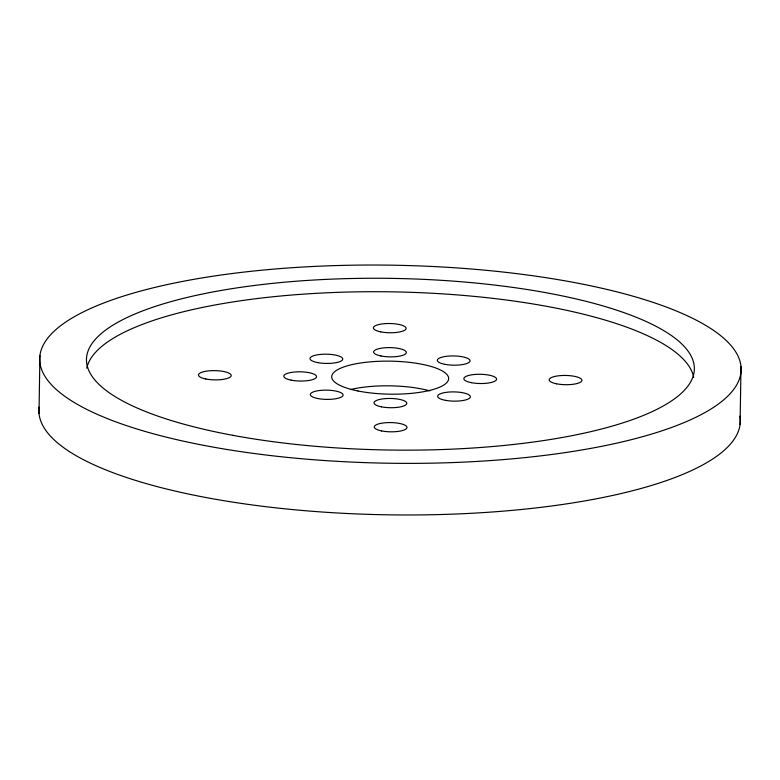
<?xml version="1.0" encoding="UTF-8"?>
<svg xmlns="http://www.w3.org/2000/svg" width="780" height="780" viewBox="0 0 780 780"><rect width="100%" height="100%" fill="white"/><g stroke="black" fill="none" stroke-linecap="round" stroke-linejoin="round"><path stroke-width="1.17" d="M39 413.332L39.926 355.524M740.074 424.476L741 366.668M350.581 389.532A58.461 16.507 0.9 0 1 429.712 390.848M739.918 416.179A350.756 99.031 0.9 0 1 391.472 514.868A350.756 99.031 0.9 0 1 39.117 407.111M86.785 368.15A303.985 85.829 0.9 0 1 391.17 291.837A303.985 85.829 0.9 0 1 693.712 377.471M357.971 390.975A58.461 16.507 0.9 0 0 448.539 379.499A58.461 16.507 0.9 0 0 364.075 362.515A58.461 16.507 0.9 0 0 357.971 390.975M381.401 406.819A16.37 4.622 0.9 0 0 406.76 403.601A16.37 4.622 0.9 0 0 383.107 398.843A16.37 4.622 0.9 0 0 381.401 406.819M445.419 400.325A16.37 4.622 0.9 0 0 470.369 396.883A16.37 4.622 0.9 0 0 446.238 392.34A16.37 4.622 0.9 0 0 445.419 400.325M471.188 382.629A16.37 4.622 0.9 0 0 496.548 379.411A16.37 4.622 0.9 0 0 472.894 374.663A16.37 4.622 0.9 0 0 471.188 382.629M445.097 364.367A16.37 4.622 0.9 0 0 470.048 360.925A16.37 4.622 0.9 0 0 445.916 356.382A16.37 4.622 0.9 0 0 445.097 364.367M380.942 355.963A16.37 4.622 0.9 0 0 406.302 352.755A16.37 4.622 0.9 0 0 382.648 347.997A16.37 4.622 0.9 0 0 380.942 355.963M317.791 362.622A16.37 4.622 0.9 0 0 342.742 359.18A16.37 4.622 0.9 0 0 318.61 354.627A16.37 4.622 0.9 0 0 317.791 362.622M291.154 380.152A16.37 4.622 0.9 0 0 316.514 376.945A16.37 4.622 0.9 0 0 292.861 372.187A16.37 4.622 0.9 0 0 291.154 380.152M318.113 398.58A16.37 4.622 0.9 0 0 343.064 395.138A16.37 4.622 0.9 0 0 318.932 390.585A16.37 4.622 0.9 0 0 318.113 398.58M204.067 445.419A350.756 99.031 0.9 0 0 740.883 372.889A350.756 99.031 0.9 0 0 226.258 274.306A350.756 99.031 0.9 0 0 204.067 445.419M381.615 430.921A16.37 4.622 0.9 0 0 406.975 427.703A16.37 4.622 0.9 0 0 383.321 422.955A16.37 4.622 0.9 0 0 381.615 430.921M205.813 378.982A16.37 4.622 0.9 0 0 231.172 375.765A16.37 4.622 0.9 0 0 207.519 371.017A16.37 4.622 0.9 0 0 205.813 378.982M380.728 331.861A16.37 4.622 0.9 0 0 406.087 328.653A16.37 4.622 0.9 0 0 382.434 323.895A16.37 4.622 0.9 0 0 380.728 331.861M556.53 383.799A16.37 4.622 0.9 0 0 581.89 380.591A16.37 4.622 0.9 0 0 558.236 375.833A16.37 4.622 0.9 0 0 556.53 383.799M232.664 435.298A303.985 85.829 0.9 0 0 694.288 370.49A303.985 85.829 0.9 0 0 244.267 286.825A303.985 85.829 0.9 0 0 232.664 435.298"/></g></svg>
